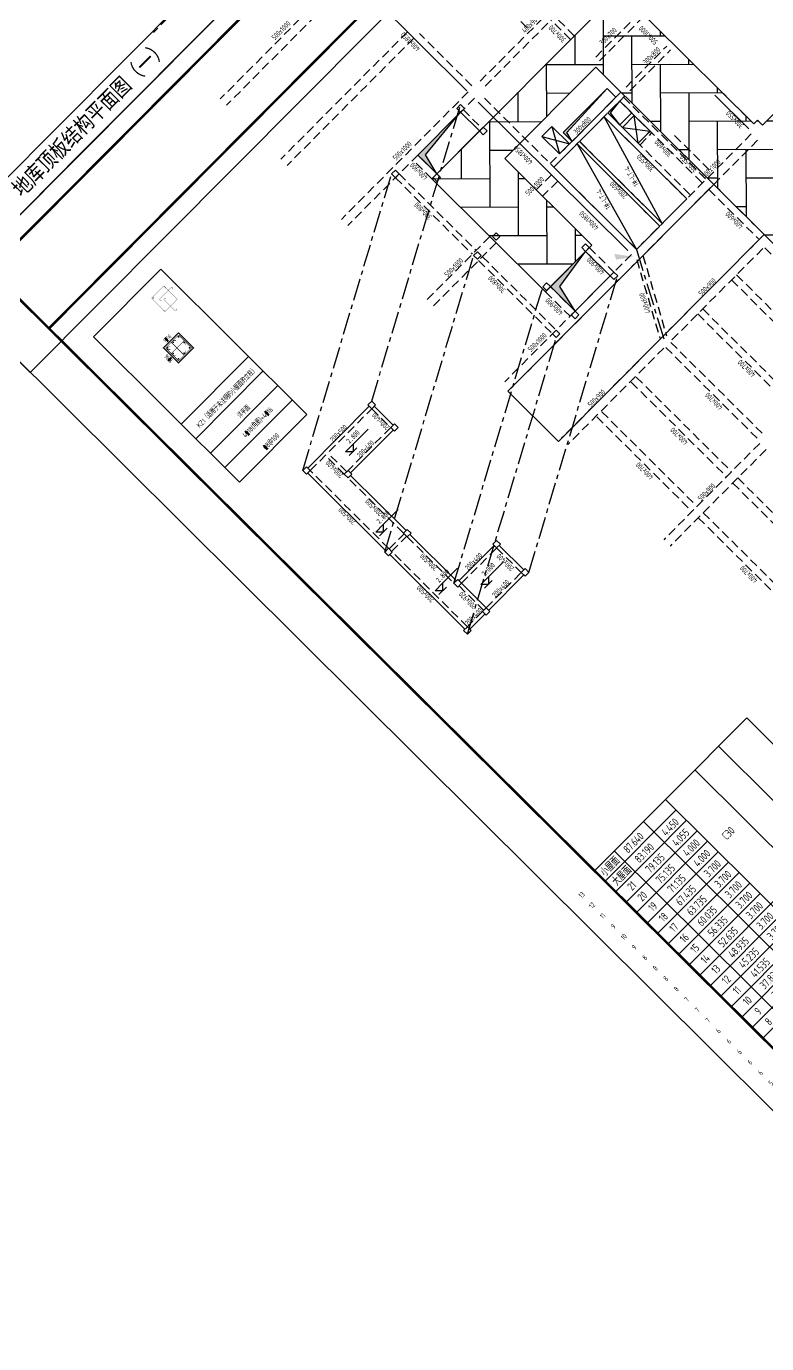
# Model space of a CAD drawing. Extents: x -10019161317 to 520012312, y -3104337261 to 7448155121.
# Drawn here: x 518788325 to 518829928, y 3499766253 to 3499840316 of the extents above; entities that cross this region are included whole.
import ezdxf
from ezdxf.enums import TextEntityAlignment as Align

# ---------------------------------------------------------------- set-up
doc = ezdxf.new("R2010")
doc.units = 0
doc.header["$LTSCALE"] = 1000
doc.header["$MEASUREMENT"] = 0
doc.linetypes.add('CENTER', pattern=[2, 1.25, -0.25, 0.25, -0.25])
doc.linetypes.add('DASHED', pattern=[0.75, 0.5, -0.25])
doc.layers.get('0').update_dxf_attribs({"linetype": 'CONTINUOUS'})
for name, color, linetype in [('__覆盖_S-plan-20-模板施工说明_TEN259BT_设计区$0$S_PLAN_TEXT', 7, 'CONTINUOUS'), ('__附着_A09-地下室平面_TEN25IWV_设计区$0$AD-LEVL-HIGH', 61, 'CONTINUOUS'), ('S02-levl-酒店_SEN24J8T_设计区$0$S02-levl_SEN243LM_设计区$0$S_TABL', 83, 'CONTINUOUS'), ('S02-levl-酒店_SEN24J8T_设计区$0$SD_TABL_NUMB', 7, 'CONTINUOUS'), ('S_AXIS', 8, 'CENTER'), ('S_BEAM', 4, 'DASHED'), ('S_BEAM_SECD_TEXT_VERT', 211, 'CONTINUOUS'), ('S_COLU', 2, 'CONTINUOUS'), ('S_DETL_DIMS', 83, 'CONTINUOUS'), ('S_HOLE', 201, 'CONTINUOUS'), ('S_HOLE_HACH', 253, 'CONTINUOUS'), ('S_TABL', 83, 'CONTINUOUS'), ('S_TABL_NUMB', 7, 'CONTINUOUS')]:
    doc.layers.add(name, color=color, linetype=linetype)
for name, color, linetype, lineweight in [('DIM', 3, 'CONTINUOUS', 0), ('板边界', 1, 'CONTINUOUS', 0), ('柱原位标注', 7, 'CONTINUOUS', 18), ('柱截面轮廓', 7, 'CONTINUOUS', 35), ('柱箍筋', 1, 'CONTINUOUS', 25), ('柱纵筋', 1, 'CONTINUOUS', 70), ('柱表文字', 7, 'CONTINUOUS', 18), ('砼梁', 4, 'CONTINUOUS', 18)]:
    doc.layers.add(name, color=color, linetype=linetype, lineweight=lineweight)
doc.layers.add('S02-levl-酒店_SEN24J8T_设计区$0$S_POST_OTHE', color=110, linetype='CONTINUOUS', plot=False)
doc.layers.add('内框', color=8, linetype='CONTINUOUS', plot=False)
doc.styles.add('__附着_A09-地下室平面_TEN25IWV_设计区$0$TH-STYLE1', font='Stfangso_0.ttf', dxfattribs={"width": 0.7})
doc.styles.add('S02-levl-酒店_SEN24J8T_设计区$0$S02-levl_SEN243LM_设计区$0$TH-STYLE1', font='Stfangso_0.ttf', dxfattribs={"width": 0.7})
doc.styles.add('S02-levl-酒店_SEN24J8T_设计区$0$TH-STYLE3', font='tssdeng.shx', dxfattribs={"width": 0.7, "bigfont": 'tssdchn.shx'})
doc.styles.add('TH-STYLE3', font='tssdeng.shx', dxfattribs={"width": 0.7, "bigfont": 'tssdchn.shx'})
doc.styles.add('样式 1', font='Tssdeng.shx', dxfattribs={"width": 0.7, "bigfont": 'Tssdchn.shx'})
doc.styles.add('黑体', font='simhei.ttf')

# ---------------------------------------------------------------- blocks, each defined once
blk = doc.blocks.new('THAPE_A0L_inner')
at = {"layer": '内框'}
for p, q in [((0, 860.8), (378, 860.8)), ((108, 841), (36, 841)), ((63, 841), (335.4, 841)), ((252, 841), (108, 841))]:
    blk.add_line(p, q, dxfattribs=at)
blk.add_lwpolyline([(0, 0), (1189, 0), (1189, 841), (0, 841)], close=True, dxfattribs=at)
at = {"layer": '内框', "const_width": 1.4}
blk.add_lwpolyline([(25, 831), (25, 10), (1179, 10), (1179, 831)], close=True, dxfattribs=at)
at = {"layer": '内框', "style": '黑体', "width": 0.8}
blk.add_attdef('内框名称', (66.25, 846.96), '', height=9, dxfattribs=at)
blk = doc.blocks.new('CGB')
at = {"layer": 'S_TABL'}
for p, q in [((46790, 346359), (46790, 325097)), ((46790, 346359), (58914, 346359)), ((48365, 325097), (48365, 346359)), ((50691, 325097), (50691, 346359)), ((52450, 325097), (52450, 346359)), ((54784, 325097), (54784, 346359)), ((46790, 345526), (52450, 345526)), ((46790, 344692), (52450, 344692)), ((46790, 343859), (52450, 343859)), ((46790, 343026), (52450, 343026)), ((46790, 342192), (52450, 342192)), ((46790, 341359), (52450, 341359)), ((46790, 340526), (52450, 340526)), ((46790, 339692), (52450, 339692)), ((46790, 338859), (52450, 338859)), ((46790, 338026), (54784, 338026)), ((46790, 337192), (52450, 337192)), ((46790, 336359), (52450, 336359)), ((46790, 335526), (52450, 335526)), ((46790, 334692), (54784, 334692)), ((46790, 333859), (52450, 333859)), ((46790, 333026), (52450, 333026)), ((46790, 332192), (54784, 332192)), ((56664, 332192), (58914, 332192)), ((46790, 331359), (52450, 331359)), ((54784, 331359), (56664, 331359)), ((46790, 330526), (50691, 330526)), ((46790, 329692), (52450, 329692)), ((46790, 328859), (52450, 328859)), ((46790, 328026), (52450, 328026)), ((56664, 328026), (58914, 328026)), ((46790, 327192), (52450, 327192)), ((46790, 326359), (54784, 326359)), ((46790, 325097), (54784, 325097))]:
    blk.add_line(p, q, dxfattribs=at)
for points in [[(56664, 325097), (56664, 346359)], [(58914, 325097), (58914, 346359)], [(54784, 326359), (58914, 326359)], [(54784, 325097), (56284, 325097), (58914, 325097)]]:
    blk.add_lwpolyline(points, dxfattribs=at)
at = {"layer": 'S_TABL_NUMB', "const_width": 37.5}
blk.add_lwpolyline([(48988, 323761), (54991, 323761)], dxfattribs=at)
at = {"layer": 'S02-levl-酒店_SEN24J8T_设计区$0$S02-levl_SEN243LM_设计区$0$S_TABL', "style": 'S02-levl-酒店_SEN24J8T_设计区$0$S02-levl_SEN243LM_设计区$0$TH-STYLE1'}
for s, height, width, p in [('}', 2000, 0.12, (52701, 328110)), ('{', 1500, 0.2, (46608, 327577))]:
    blk.add_text(s, height=height, rotation=0.62316, dxfattribs=dict(at, width=width)).set_placement(p, align=Align.MIDDLE)
at = {"layer": 'S02-levl-酒店_SEN24J8T_设计区$0$S_POST_OTHE', "style": 'S02-levl-酒店_SEN24J8T_设计区$0$TH-STYLE3', "width": 0.7}
for s, p in [('13', (45316, 345916)), ('12', (45316, 345083)), ('11', (45316, 344250)), ('9', (45316, 343416)), ('10', (45316, 342583)), ('9', (45316, 341750)), ('8', (45316, 340916)), ('8', (45316, 340083)), ('8', (45316, 339250)), ('8', (45316, 338416)), ('7', (45316, 337583)), ('7', (45316, 336750)), ('7', (45316, 335916)), ('6', (45316, 335083)), ('6', (45316, 334250)), ('6', (45316, 333416)), ('6', (45316, 332583)), ('6', (45316, 331750)), ('5', (45316, 330916)), ('5', (45316, 330083)), ('4', (45316, 329250)), ('3', (45316, 328416)), ('2', (45316, 327583)), ('1', (45304, 326777))]:
    blk.add_text(s, height=300, rotation=0.62316, dxfattribs=at).set_placement(p, align=Align.MIDDLE)
at = {"layer": 'S02-levl-酒店_SEN24J8T_设计区$0$SD_TABL_NUMB', "style": 'S02-levl-酒店_SEN24J8T_设计区$0$TH-STYLE3', "width": 0.7}
for s, rotation, p in [('底部加强范围', 90.62317, (46463, 327037)), ('约束边缘构件范围', 89.37683, (53098, 327184))]:
    blk.add_text(s, height=300, rotation=rotation, dxfattribs=at).set_placement(p)
at = {"layer": 'S_TABL_NUMB', "style": 'TH-STYLE3', "width": 0.7}
for s, p in [('小屋面', (47585, 345951)), ('大屋面', (47669, 345118)), ('21', (47669, 344284)), ('20', (47669, 343451)), ('19', (47669, 342618)), ('18', (47669, 341784)), ('17', (47669, 340951)), ('16', (47669, 340118)), ('15', (47669, 339284)), ('14', (47669, 338451)), ('13', (47669, 337618)), ('12', (47669, 336784)), ('11', (47669, 335951)), ('10', (47669, 335118)), ('9', (47669, 334284)), ('8', (47669, 333451)), ('7', (47669, 332618)), ('6', (47669, 331784)), ('4', (47669, 330118)), ('3', (47669, 329284)), ('2', (47669, 328451)), ('1', (47669, 327618)), ('B1', (47669, 326784)), ('层号', (47681, 325719)), ('(m)', (50150, 325779)), ('(m)', (52012, 325702))]:
    blk.add_text(s, height=450, rotation=359.99999, dxfattribs=at).set_placement(p, align=Align.MIDDLE)
for s, p in [('87.640', (50110, 345692)), ('83.190', (50088, 344859)), ('4.450', (52068, 344859)), ('79.135', (50110, 344025)), ('4.055', (52068, 344025)), ('75.135', (50088, 343192)), ('4.000', (52068, 343192)), ('71.135', (50110, 342359)), ('4.000', (52068, 342359)), ('67.435', (50088, 341525)), ('3.700', (52068, 341525)), ('63.735', (50110, 340692)), ('3.700', (52068, 340692)), ('60.035', (50088, 339859)), ('3.700', (52068, 339859)), ('56.335', (50110, 339025)), ('3.700', (52068, 339025)), ('52.635', (50088, 338192)), ('3.700', (52068, 338192)), ('48.935', (50110, 337359)), ('3.700', (52068, 337359)), ('45.235', (50088, 336525)), ('3.700', (52068, 336525)), ('41.535', (50110, 335692)), ('3.700', (52068, 335692)), ('37.835', (50088, 334859)), ('3.700', (52068, 334859)), ('34.135', (50110, 334025)), ('3.700', (52068, 334025)), ('30.435', (50088, 333192)), ('3.700', (52068, 333192)), ('26.735', (50110, 332359)), ('3.700', (52068, 332359)), ('23.035', (50088, 331525)), ('3.700', (52068, 331525)), ('5.885', (52068, 330292)), ('17.150', (50088, 329859)), ('11.520', (50110, 329025)), ('5.630', (52068, 329025)), ('5.920', (50110, 328192)), ('5.600', (52068, 328192)), ('-0.080', (50110, 327359)), ('6.000', (52068, 327359)), ('-5.870', (50110, 326525)), ('5.790', (52068, 326525))]:
    blk.add_text(s, height=450, rotation=359.99999, dxfattribs=at).set_placement(p, align=Align.RIGHT)
for s, p in [('C30', (53235, 342296)), ('柱、墙二级', (57015, 338328)), ('梁、板二级', (57015, 337741)), ('C40', (53235, 336043)), ('C30', (55569, 336068)), ('C50', (53235, 333125)), ('柱、墙一级', (57015, 330010)), ('梁、板一级', (57015, 329423)), ('C60', (53507, 328192)), ('C35', (55569, 328252)), ('柱、墙二级', (57015, 327242)), ('梁、板二级', (57015, 326655)), ('标高BG', (48501, 325567)), ('层高', (50841, 325573)), ('剪力墙、柱混凝', (52494, 325832)), ('梁、板混凝', (54915, 325832)), ('柱、墙抗震等级', (56711, 325832)), ('土强度等级', (52761, 325256)), ('土强度等级', (54940, 325256)), ('梁、板抗震等级', (56711, 325245)), ('1#楼（酒店）结构层楼面标高，结构层高', (49053, 323906)), ('表中正负0.000的绝对高程为4.100', (49157, 322503)), ('上部结构嵌固部位：基础顶', (49157, 323109))]:
    blk.add_text(s, height=450, rotation=359.99999, dxfattribs=at).set_placement(p)
blk = doc.blocks.new('*U130')
for p, q in [((-200, 200), (200, 200)), ((0, 0), (-200, 200)), ((-200, 0), (200, 0)), ((200, 200), (0, 0)), ((200, 200), (1000, 200))]:
    blk.add_line(p, q)
at = {"style": '__附着_A09-地下室平面_TEN25IWV_设计区$0$TH-STYLE1', "width": 0.7}
blk.add_attdef('标高', (280, 334), '', height=250, dxfattribs=at)
blk = doc.blocks.new('A$C362C3E15')
at = {"layer": 'S_TABL'}
for p, q in [((-638.4, 12896.1), (-638.4, 1321.3)), ((-638.4, 12896.1), (4732.4, 12896.1)), ((-638.4, 12896.1), (4732.4, 12896.1)), ((4732.4, 12896.1), (4732.4, 1321.3)), ((4732.4, 12896.1), (4732.4, 1321.3)), ((-638.4, 5941.3), (4732.4, 5941.3)), ((-638.4, 5941.3), (4732.4, 5941.3)), ((-638.4, 4786.3), (4732.4, 4786.3)), ((-638.4, 4786.3), (4732.4, 4786.3)), ((-638.4, 3631.3), (4732.4, 3631.3)), ((-638.4, 3631.3), (4732.4, 3631.3)), ((-638.4, 2476.3), (4732.4, 2476.3)), ((-638.4, 2476.3), (4732.4, 2476.3)), ((-638.4, 1321.3), (4732.4, 1321.3)), ((-638.4, 1321.3), (4732.4, 1321.3))]:
    blk.add_line(p, q, dxfattribs=at)
at = {"layer": '柱截面轮廓', "lineweight": 35, "elevation": -29734.1}
blk.add_lwpolyline([(2896.7, 9673.7), (1696.7, 9673.7), (1696.7, 8473.7), (2896.7, 8473.7)], close=True, dxfattribs=at)
at = {"layer": '柱箍筋', "lineweight": 25}
for points, const_width, elevation in [([(3332.7, 12053), (3269.4, 12116.2, 0.1989124), (3257.7, 12121.1), (3225.3, 12121.1, 0.4142136), (3208.8, 12104.6), (3208.8, 11062.2, 0.4142136), (3225.3, 11045.7), (4164.5, 11045.7, 0.4142136), (4181, 11062.2), (4181, 12104.6, 0.4142136), (4164.5, 12121.1), (3225.3, 12121.1, 0.4142136), (3208.8, 12104.6), (3208.8, 12072.2, 0.1989124), (3213.7, 12060.5), (3276.9, 11997.3)], 16, -14867.1), ([(2027.5, 9454.3), (1901, 9580.9, 0.1989124), (1877.6, 9590.5), (1812.9, 9590.5, 0.4142136), (1779.9, 9557.5), (1779.9, 8589.9, 0.4142136), (1812.9, 8556.9), (2780.5, 8556.9, 0.4142136), (2813.5, 8589.9), (2813.5, 9557.5, 0.4142136), (2780.5, 9590.5), (1812.9, 9590.5, 0.4142136), (1779.9, 9557.5), (1779.9, 9492.8, 0.1989124), (1789.5, 9469.4), (1916.1, 9342.9)], 32, -29734.1), ([(1902.7, 8891.2), (1789.5, 9004.4, -0.131362), (1779.9, 9041.4), (1779.9, 9106.1, -0.4142136), (1812.9, 9139.1), (2780.5, 9139.1, -0.4142136), (2813.5, 9106.1), (2813.5, 9041.4, -0.131362), (2803.8, 9004.4), (2690.7, 8891.2)], 32, -29734.1), ([(2479.2, 8679.8), (2366.1, 8566.6, -0.131362), (2329.1, 8556.9), (2264.3, 8556.9, -0.4142136), (2231.3, 8589.9), (2231.3, 9557.5, -0.4142136), (2264.3, 9590.5), (2329.1, 9590.5, -0.131362), (2366.1, 9580.9), (2479.2, 9467.7)], 32, -29734.1)]:
    blk.add_lwpolyline(points, format="xyb", dxfattribs=dict(at, const_width=const_width, elevation=elevation))
at = {"layer": '柱箍筋', "lineweight": 25, "const_width": 16}
for points in [[(3521.3, 11640.4), (3464.8, 11697, -0.131362), (3459.9, 11715.5), (3459.9, 11747.9, -0.4142136), (3476.4, 11764.4), (4442.3, 11764.4, -0.4142136), (4458.8, 11747.9), (4458.8, 11715.5, -0.131362), (4454, 11697), (4397.4, 11640.4)], [(3763.5, 10717.1), (3706.9, 10660.6, -0.131362), (3688.4, 10655.7), (3656, 10655.7, -0.4142136), (3639.5, 10672.2), (3639.5, 11564.1, -0.4142136), (3656, 11580.6), (3688.4, 11580.6, -0.131362), (3706.9, 11575.8), (3763.5, 11519.2)]]:
    blk.add_lwpolyline(points, format="xyb", dxfattribs=at)
at = {"layer": '柱纵筋', "lineweight": 70, "const_width": 50, "elevation": -29734.1}
for points in [[(1883.7, 9511.7, 1), (1833.7, 9511.7, 1)], [(1883.7, 9060.3, 1), (1833.7, 9060.3, 1)], [(2335.1, 9511.7, 1), (2285.1, 9511.7, 1)], [(2759.7, 9511.7, 1), (2709.7, 9511.7, 1)], [(2759.7, 9060.3, 1), (2709.7, 9060.3, 1)], [(1883.7, 8635.7, 1), (1833.7, 8635.7, 1)], [(2335.1, 8635.7, 1), (2285.1, 8635.7, 1)], [(2759.7, 8635.7, 1), (2709.7, 8635.7, 1)]]:
    blk.add_lwpolyline(points, format="xyb", close=True, dxfattribs=at)
at = {"layer": '柱原位标注', "linetype": 'Continuous', "style": '样式 1', "width": 0.7}
blk.add_text('1\x8416', height=250, dxfattribs=at).set_placement((2223.7, 9693.7, -29734.1), align=Align.BOTTOM_CENTER)
blk.add_text('1\x8416', height=250, rotation=90, dxfattribs=at).set_placement((1676.7, 9050.2, -29734.1), align=Align.BOTTOM_CENTER)
at = {"layer": '柱表文字', "linetype": 'Continuous', "style": 'TH-STYLE3', "width": 0.7}
for s, p in [('KZ1（适用于未注明的小屋面的立柱）', (2241.8, 5189.4, -26334.6)), ('详平面', (2338.3, 3940, -22903.1)), ('4\x8418(角筋)+4%%13216', (2462.8, 2976.8, -18957.7)), ('\x848@100', (2241.8, 1676.7, -15421.4))]:
    blk.add_text(s, height=300, dxfattribs=at).set_placement(p, align=Align.MIDDLE_CENTER)

msp = doc.modelspace()

# ---------------------------------------------------------------- hatches: boundary and pattern name
at = {"transparency": 33554585}
h = msp.add_hatch(dxfattribs=at)
h.set_pattern_fill('AR-HBONE', color=256, scale=400, style=0)
h.set_pattern_definition([(90.1573, (518774045.8, 3499953226.2), (-1604.387, 1595.6), [4800, -1600]), (180.1573, (518774041.4, 3499954826.2), (-1604.387, 1595.6), [4800, -1600])])
edge = h.paths.add_edge_path()
edge.add_line((518926254.3366, 3499890719.8027), (518925343.9392, 3499894058.7823))
edge.add_line((518925343.9392, 3499894058.7823), (518924105.0752, 3499896358.3784))
edge.add_line((518924105.0752, 3499896358.3784), (518922603.6995, 3499898212.0496))
edge.add_line((518922603.6995, 3499898212.0496), (518916911.281, 3499903873.2916))
edge.add_line((518916911.281, 3499903873.2916), (518917087.5716, 3499904050.5531))
edge.add_line((518917087.5716, 3499904050.5531), (518916591.2396, 3499904544.1668))
edge.add_line((518916591.2396, 3499904544.1668), (518916582.2525, 3499904535.1302))
edge.add_line((518916582.2525, 3499904535.1302), (518912348.8804, 3499909708.8961))
edge.add_line((518912348.8804, 3499909708.8961), (518912440.2221, 3499909800.7408))
edge.add_line((518912440.2221, 3499909800.7408), (518911943.89, 3499910294.3545))
edge.add_line((518911943.89, 3499910294.3545), (518911450.2763, 3499909798.0224))
edge.add_line((518911450.2763, 3499909798.0224), (518911468.0025, 3499909780.3934))
edge.add_line((518911468.0025, 3499909780.3934), (518900855.3077, 3499899109.2542))
edge.add_line((518900855.3077, 3499899109.2542), (518900837.5816, 3499899126.8833))
edge.add_line((518900837.5816, 3499899126.8833), (518897205.9911, 3499895475.2934))
edge.add_line((518897205.9911, 3499895475.2934), (518881217.0084, 3499911376.7063))
edge.add_line((518881217.0084, 3499911376.7063), (518867395.8323, 3499897479.4165))
edge.add_line((518867395.8323, 3499897479.4165), (518879165.9928, 3499885773.7198))
edge.add_line((518879165.9928, 3499885773.7198), (518879698.356, 3499885032.713))
edge.add_line((518879698.356, 3499885032.713), (518868063.1757, 3499873333.4575))
edge.add_line((518868063.1757, 3499873333.4575), (518867425.0359, 3499873968.1023))
edge.add_line((518867425.0359, 3499873968.1023), (518863194.0587, 3499869713.8249))
edge.add_line((518863194.0587, 3499869713.8249), (518863832.1979, 3499869079.1807))
edge.add_line((518863832.1979, 3499869079.1807), (518829702.3351, 3499834761.364))
edge.add_line((518829702.3351, 3499834761.364), (518829418.7137, 3499835043.4319))
edge.add_line((518829418.7137, 3499835043.4319), (518829207.1757, 3499834830.714))
edge.add_line((518829207.1757, 3499834830.714), (518821655.8336, 3499842340.6982))
edge.add_line((518821655.8336, 3499842340.6982), (518811113.6381, 3499831740.5299))
edge.add_line((518811113.6381, 3499831740.5299), (518817495.0645, 3499825393.9981))
edge.add_line((518817495.0645, 3499825393.9981), (518820104.1655, 3499828017.4675))
edge.add_line((518820104.1655, 3499828017.4675), (518815211.7492, 3499832883.0887))
edge.add_line((518815211.7492, 3499832883.0887), (518820324.1764, 3499838023.6703))
edge.add_line((518820324.1764, 3499838023.6703), (518833618.7855, 3499824801.8742))
edge.add_line((518833618.7855, 3499824801.8742), (518836862.5363, 3499828063.4885))
edge.add_line((518836862.5363, 3499828063.4885), (518834770.7631, 3499830143.8053))
edge.add_line((518834770.7631, 3499830143.8053), (518845912.3296, 3499841346.7289))
edge.add_line((518845912.3296, 3499841346.7289), (518865092.1069, 3499822271.9967))
edge.add_line((518865092.1069, 3499822271.9967), (518921682.8187, 3499878678.0165))
edge.add_arc((518912868.9209, 3499888912.7595), 13506.8412, 310.734186066, 367.688497263)
h.paths.add_polyline_path([(518887377.9936, 3499901617.8921), (518888911.8879, 3499903159.9309), (518890294.452, 3499901784.9388), (518888760.7107, 3499900242.7461)], flags=16)
at = {"layer": 'S_HOLE_HACH'}
for points in [[(518818992.1536, 3499833848.1698), (518818693.8002, 3499834342.338), (518820681.7893, 3499836539.8406), (518818495.806, 3499834341.7932)], [(518821676.5975, 3499834774.7951), (518821158.5733, 3499835445.1138), (518821672.3853, 3499836118.814), (518821003.0084, 3499835444.6857)], [(518811395.7204, 3499832024.0753), (518810756.4166, 3499833082.9658), (518812729.7233, 3499835492.5826), (518810332.16, 3499833081.7983)], [(518819124.3889, 3499824337.8492), (518818312.9616, 3499825681.831), (518819748.9159, 3499827665.6818), (518817774.4798, 3499825680.3492)]]:
    msp.add_hatch(color=256, dxfattribs=at).paths.add_polyline_path(points)

# ---------------------------------------------------------------- linework, layer by layer
at = {"layer": '__覆盖_S-plan-20-模板施工说明_TEN259BT_设计区$0$S_PLAN_TEXT'}
msp.add_solid([(518821470.1965, 3499827201.1233), (518821360.9516, 3499827522.6883), (518822474.9485, 3499827352.3625)], dxfattribs=at)
at = {"layer": 'S_AXIS'}
for p, q in [((518807734.3381, 3499819241.2747), (518812728.604, 3499835916.8907)), ((518803855.9397, 3499815341.5212), (518808850.2056, 3499832017.1373)), ((518808464.7336, 3499810757.9615), (518813458.9995, 3499827433.5775)), ((518822615.1027, 3499827776.9028), (518824184.916, 3499822619.3204)), ((518816564.3404, 3499809613.394), (518821558.6063, 3499826289.0101)), ((518812355.8834, 3499809003.6402), (518817350.1494, 3499825679.2563)), ((518813109.0513, 3499806139.0812), (518818103.3172, 3499822814.6973))]:
    msp.add_line(p, q, dxfattribs=at)
at = {"layer": 'S_BEAM'}
for p, q in [((518802586.1118, 3499847132.0542), (518795463.9781, 3499839970.6961)), ((518810260.2367, 3499846410.6689), (518816641.6495, 3499840064.2086)), ((518806344.0552, 3499843394.6939), (518799221.9214, 3499836233.3358)), ((518806698.5781, 3499843042.1128), (518799576.4444, 3499835880.7547)), ((518813820.9948, 3499837228.0195), (518819885.3961, 3499843325.8198)), ((518814104.6132, 3499836945.9545), (518820169.0145, 3499843043.7549)), ((518819117.2346, 3499839788.2015), (518818018.2607, 3499840881.1561)), ((518820322.6125, 3499838589.4253), (518822614.4282, 3499840893.8629)), ((518809747.4756, 3499840009.9148), (518802625.3418, 3499832848.5567)), ((518818905.6858, 3499839575.4878), (518817806.712, 3499840668.4423)), ((518820535.3262, 3499838377.8766), (518822827.14, 3499840682.3122)), ((518810101.9985, 3499839657.3337), (518802979.8648, 3499832495.9756)), ((518813362.0576, 3499836979.2716), (518810419.5163, 3499839905.6969)), ((518822024.3087, 3499836897.0491), (518824316.1247, 3499839201.4871)), ((518822237.0224, 3499836685.5004), (518824528.8365, 3499838989.9364)), ((518813150.896, 3499836625.1357), (518806028.7622, 3499829463.7776)), ((518813505.4189, 3499836272.5546), (518806383.2852, 3499829111.1965)), ((518822402.3914, 3499827988.4505), (518814000.1988, 3499836344.6254)), ((518817758.0805, 3499832607.3251), (518821742.2437, 3499836613.4307)), ((518817970.7942, 3499832395.7764), (518821954.9575, 3499836401.882)), ((518821884.4631, 3499836330.9985), (518826528.7715, 3499831712.125)), ((518827010.4443, 3499836451.3372), (518828925.1449, 3499834547.1207)), ((518827292.5575, 3499836735.0037), (518829207.2581, 3499834830.7871)), ((518812870.793, 3499835634.4376), (518813934.3544, 3499834576.7103)), ((518821672.9144, 3499836118.2847), (518826317.2229, 3499831499.4112)), ((518812729.787, 3499835492.6552), (518813793.3484, 3499834434.9279)), ((518820791.4613, 3499835231.9775), (518825435.7697, 3499830613.104)), ((518821003.01, 3499835444.6913), (518825647.3184, 3499830825.8178)), ((518822704.7831, 3499833752.2461), (518823374.6875, 3499834425.8396)), ((518822811.14, 3499833646.4718), (518823481.0444, 3499834320.0652)), ((518829067.34, 3499834264.6751), (518822897.1668, 3499828060.5204)), ((518824753.9865, 3499834182.4527), (518826845.906, 3499832101.9875)), ((518823919.6697, 3499829088.6544), (518819275.3601, 3499833707.5268)), ((518824060.7022, 3499829230.4636), (518819416.3926, 3499833849.336)), ((518829421.8644, 3499833912.0955), (518823251.6913, 3499827707.9408)), ((518824471.8733, 3499833898.7863), (518826563.7928, 3499831818.3211)), ((518811113.6108, 3499831740.5014), (518810050.0702, 3499832798.1713)), ((518811395.6758, 3499832024.1197), (518810332.1353, 3499833081.7896)), ((518809274.4666, 3499832018.3007), (518813599.6445, 3499827716.8084)), ((518817830.599, 3499831971.0645), (518816984.397, 3499831120.2021)), ((518809062.9178, 3499831805.5871), (518813388.0958, 3499827504.0946)), ((518818185.122, 3499831618.4833), (518817338.9195, 3499830767.6205)), ((518826671.6927, 3499831146.7779), (518829472.4206, 3499828361.3902)), ((518826953.7585, 3499831430.3967), (518829754.4864, 3499828645.009)), ((518814375.2701, 3499828496.7058), (518810708.4653, 3499824809.7064)), ((518814729.793, 3499828144.1245), (518811062.9882, 3499824457.1252)), ((518829366.8882, 3499828184.36), (518824219.196, 3499823008.3174)), ((518822333.0406, 3499827493.2838), (518815210.9068, 3499820331.9257)), ((518819748.8588, 3499827665.7386), (518821134.2803, 3499826287.9214)), ((518819960.4062, 3499827878.4536), (518821345.8277, 3499826500.6365)), ((518822975.7944, 3499827430.5209), (518824303.4984, 3499822924.4914)), ((518829721.4111, 3499827831.7788), (518824573.7189, 3499822655.7362)), ((518829827.3743, 3499827867.4305), (518835145.2187, 3499822578.7131)), ((518813742.6186, 3499827151.5133), (518817890.5349, 3499823026.3118)), ((518813954.1673, 3499827364.2271), (518818102.0837, 3499823239.0254)), ((518822687.5635, 3499827140.7026), (518815565.4298, 3499819979.3445)), ((518822626.2075, 3499827201.7226), (518823927.3657, 3499822785.7856)), ((518827958.4953, 3499826059.1539), (518833347.2443, 3499820699.9204)), ((518828240.5602, 3499826342.7723), (518833629.3092, 3499820983.5387)), ((518817495.0712, 3499825394.0869), (518818877.7591, 3499824018.9723)), ((518817777.1362, 3499825677.7052), (518819159.824, 3499824302.5907)), ((518826336.622, 3499824428.3483), (518831725.3709, 3499819069.1148)), ((518826054.557, 3499824144.73), (518831443.306, 3499818785.4964)), ((518823796.0986, 3499822582.8899), (518818401.6135, 3499817158.6953)), ((518824150.6215, 3499822230.3087), (518818756.1364, 3499816806.1141)), ((518824256.5973, 3499822265.9625), (518829574.4354, 3499816977.2514)), ((518824538.6622, 3499822549.5809), (518829856.5004, 3499817260.8697)), ((518822317.3804, 3499820316.1067), (518827670.6976, 3499814992.1108)), ((518822599.4453, 3499820599.725), (518827952.7625, 3499815275.7291)), ((518804281.3626, 3499815341.5319), (518807736.6642, 3499818815.8572)), ((518807735.5028, 3499818817.0122), (518808799.0665, 3499817759.2721)), ((518820660.2908, 3499818649.8072), (518826013.5662, 3499813325.8529)), ((518808799.0665, 3499817759.2721), (518806401.5686, 3499815348.4542)), ((518820378.2258, 3499818366.1888), (518825731.5013, 3499813042.2345)), ((518806331.0523, 3499815277.5497), (518805268.5899, 3499816334.1946)), ((518829539.3695, 3499816871.0741), (518824144.8854, 3499811446.8805)), ((518829893.8924, 3499816518.4929), (518824499.4084, 3499811094.2994)), ((518806190.0198, 3499815135.7406), (518805127.5573, 3499816192.3855)), ((518808676.2825, 3499810970.6751), (518804280.2021, 3499815342.686)), ((518809522.477, 3499811821.5303), (518806402.7334, 3499814924.1917)), ((518828307.2855, 3499814923.148), (518833908.7483, 3499809352.3657)), ((518828025.2206, 3499814639.5296), (518833626.6833, 3499809068.7474)), ((518826086.0242, 3499812689.6533), (518831687.487, 3499807118.8711)), ((518826368.0891, 3499812973.2717), (518831969.5519, 3499807402.4894)), ((518808711.683, 3499810935.3648), (518809557.9226, 3499811786.2787)), ((518808853.492, 3499810794.3322), (518809699.7317, 3499811645.2461)), ((518809735.1906, 3499811609.9814), (518812355.8234, 3499809003.4396)), ((518813107.832, 3499806563.287), (518808888.9443, 3499810759.0741)), ((518812780.216, 3499809004.7352), (518814754.9669, 3499810989.7534)), ((518814754.5943, 3499810990.124), (518816140.0079, 3499809612.299)), ((518814166.669, 3499807625.8765), (518816139.7866, 3499809612.5191)), ((518812639.1841, 3499808862.9266), (518814024.5971, 3499807485.1011)), ((518813954.0807, 3499807414.1966), (518813107.8875, 3499806563.3428))]:
    msp.add_line(p, q, dxfattribs=at)
at = {"layer": 'S_BEAM', "linetype": 'ByBlock'}
for p, q in [((518813079.9926, 3499836695.6533), (518806804.9374, 3499842936.3408)), ((518822120.3265, 3499827704.8322), (518813718.1338, 3499836061.0071)), ((518804139.5535, 3499815482.5645), (518807594.8551, 3499818956.8898)), ((518807876.5354, 3499818958.8213), (518808940.0991, 3499817901.0811)), ((518808940.8791, 3499817618.243), (518806543.3812, 3499815207.4251)), ((518808535.2499, 3499810828.866), (518804139.1695, 3499815200.8769)), ((518809663.5096, 3499811963.3393), (518806543.7659, 3499815066.0008)), ((518809876.2302, 3499811751.7835), (518812496.863, 3499809145.2416)), ((518812638.4284, 3499809145.7894), (518814613.1794, 3499811130.8076)), ((518814895.6268, 3499811131.9332), (518816281.0403, 3499809754.1082)), ((518812966.7994, 3499806421.4779), (518808747.9117, 3499810617.265)), ((518812780.2166, 3499809004.7358), (518814165.6296, 3499807626.9102)), ((518814308.5726, 3499807484.939), (518816281.6902, 3499809471.5816)), ((518814095.8897, 3499807273.1641), (518813249.6966, 3499806422.3102))]:
    msp.add_line(p, q, dxfattribs=at)
at = {"layer": 'S_COLU'}
for points in [[(518812517.0538, 3499835704.1758), (518812728.6026, 3499835916.8894), (518812941.3162, 3499835705.3405), (518812729.7674, 3499835492.6269)], [(518813793.331, 3499834434.8868), (518814004.8799, 3499834647.6004), (518814217.5935, 3499834436.0515), (518814006.0446, 3499834223.3379)], [(518808850.2042, 3499832017.136), (518809061.7531, 3499832229.8496), (518809274.4667, 3499832018.3007), (518809062.9178, 3499831805.5871)], [(518811184.4957, 3499831811.0393), (518811396.0446, 3499832023.7529), (518811608.7582, 3499831812.204), (518811397.2093, 3499831599.4904)], [(518814516.7416, 3499828497.145), (518814728.2904, 3499828709.8586), (518814941.004, 3499828498.3097), (518814729.4551, 3499828285.5961)], [(518813458.9981, 3499827433.5762), (518813670.547, 3499827646.2898), (518813883.2606, 3499827434.7409), (518813671.7117, 3499827222.0273)], [(518819536.1466, 3499827877.2889), (518819747.6955, 3499828090.0025), (518819960.4091, 3499827878.4536), (518819748.8602, 3499827665.74)], [(518821134.2738, 3499826287.9151), (518821345.8226, 3499826500.6287), (518821558.5362, 3499826289.0798), (518821346.9874, 3499826076.3662)], [(518817350.2195, 3499825679.1866), (518817561.7683, 3499825891.9001), (518817774.4819, 3499825680.3513), (518817562.933, 3499825467.6377)], [(518818948.3466, 3499824089.8127), (518819159.8955, 3499824302.5263), (518819372.6091, 3499824090.9774), (518819161.0602, 3499823878.2638)], [(518817890.6032, 3499823026.2439), (518818102.1521, 3499823238.9575), (518818314.8656, 3499823027.4086), (518818103.3168, 3499822814.695)], [(518807522.7892, 3499819028.5611), (518807734.3381, 3499819241.2747), (518807947.0517, 3499819029.7258), (518807735.5028, 3499818817.0122)], [(518808799.0665, 3499817759.2721), (518809010.6154, 3499817971.9857), (518809223.329, 3499817760.4368), (518809011.7801, 3499817547.7232)], [(518803855.9397, 3499815341.5212), (518804067.4885, 3499815554.2348), (518804280.2021, 3499815342.686), (518804068.6533, 3499815129.9724)], [(518806190.0198, 3499815135.7406), (518806401.5686, 3499815348.4542), (518806614.2822, 3499815136.9053), (518806402.7334, 3499814924.1917)], [(518809522.477, 3499811821.5303), (518809734.0259, 3499812034.2439), (518809946.7395, 3499811822.695), (518809735.1906, 3499811609.9814)], [(518814541.8807, 3499811201.6728), (518814753.4296, 3499811414.3864), (518814966.1432, 3499811202.8376), (518814754.5943, 3499810990.124)], [(518808464.7336, 3499810757.9615), (518808676.2825, 3499810970.6751), (518808888.9961, 3499810759.1262), (518808677.4472, 3499810546.4126)], [(518816140.0079, 3499809612.299), (518816351.5567, 3499809825.0126), (518816564.2703, 3499809613.4637), (518816352.7215, 3499809400.7501)], [(518812355.9535, 3499809003.5705), (518812567.5024, 3499809216.2841), (518812780.216, 3499809004.7352), (518812568.6671, 3499808792.0216)], [(518813954.0807, 3499807414.1966), (518814165.6296, 3499807626.9102), (518814378.3432, 3499807415.3614), (518814166.7943, 3499807202.6478)], [(518812896.3386, 3499806350.6292), (518813107.8875, 3499806563.3428), (518813320.6011, 3499806351.7939), (518813109.0522, 3499806139.0803)]]:
    msp.add_lwpolyline(points, close=True, dxfattribs=at)
at = {"layer": 'S_HOLE'}
for p, q in [((518824060.7011, 3499829230.4647), (518820791.4635, 3499835231.9802)), ((518822704.7726, 3499833752.2356), (518822488.4286, 3499835307.2437)), ((518817294.3082, 3499834126.3513), (518818851.123, 3499833706.3653)), ((518817294.3272, 3499834126.3461), (518818850.9033, 3499833706.4245)), ((518817858.4417, 3499834693.5982), (518818286.9748, 3499833139.1338)), ((518817858.6604, 3499834693.3807), (518818286.9748, 3499833139.1338)), ((518821818.4184, 3499834633.7554), (518823374.6847, 3499834425.8412)), ((518819275.36, 3499833707.5269), (518822615.1027, 3499827776.9028))]:
    msp.add_line(p, q, dxfattribs=at)
for points in [[(518821460.2021, 3499836329.8354), (518820963.8545, 3499836823.4588), (518818495.806, 3499834341.7932), (518818992.1536, 3499833848.1698)], [(518818992.1536, 3499833848.1698), (518818693.8002, 3499834342.338), (518820963.8545, 3499836823.4588), (518818495.806, 3499834341.7932)], [(518821672.9157, 3499836118.2865), (518822346.5129, 3499835448.3854), (518821676.6056, 3499834774.7846), (518821003.0084, 3499835444.6857)], [(518821676.6056, 3499834774.7846), (518821158.5733, 3499835445.1138), (518821672.9157, 3499836118.2865), (518821003.0084, 3499835444.6857)], [(518812729.7625, 3499835492.6253), (518813793.3229, 3499834434.9023), (518811395.7204, 3499832024.0753), (518810332.16, 3499833081.7983)], [(518811395.7204, 3499832024.0753), (518810756.4166, 3499833082.9658), (518812729.7625, 3499835492.6253), (518810332.16, 3499833081.7983)], [(518819416.3926, 3499833849.336), (518820791.4648, 3499835231.979), (518825435.7697, 3499830613.104), (518824060.6975, 3499829230.4611)], [(518822488.3206, 3499835307.3511), (518823374.69, 3499834425.8465), (518822704.7831, 3499833752.2461), (518821818.4137, 3499834633.7507)], [(518817858.4417, 3499834693.5982), (518818851.1086, 3499833706.3795), (518818286.9751, 3499833139.1326), (518817294.3082, 3499834126.3513)], [(518817858.3686, 3499834693.5246), (518818851.032, 3499833706.2966), (518818286.9748, 3499833139.1338), (518817294.3114, 3499834126.3619)], [(518817970.7942, 3499832395.7764), (518822615.1027, 3499827776.9028), (518823919.6696, 3499829088.6545), (518819275.36, 3499833707.5269)], [(518826953.759, 3499831430.3972), (518815389.1995, 3499819802.0244), (518818225.339, 3499816981.4512), (518829789.8984, 3499828609.824)], [(518817774.4798, 3499825680.3492), (518819159.8406, 3499824302.5916), (518821134.2767, 3499826287.9242), (518819748.9159, 3499827665.6818)], [(518819159.8406, 3499824302.5916), (518818312.9616, 3499825681.831), (518819748.9159, 3499827665.6818), (518817774.4798, 3499825680.3492)]]:
    msp.add_lwpolyline(points, close=True, dxfattribs=at)
at = {"layer": '板边界', "linetype": 'ByBlock'}
msp.add_lwpolyline([(518863832.1979, 3499869079.1807), (518829702.3351, 3499834761.364), (518829418.7137, 3499835043.4319), (518829207.1757, 3499834830.714), (518821655.8336, 3499842340.6982), (518811113.652, 3499831740.4604), (518817495.0645, 3499825393.9981), (518820104.1655, 3499828017.4675), (518815211.7492, 3499832883.0887), (518820324.1764, 3499838023.6703), (518833618.7855, 3499824801.8742), (518836862.5363, 3499828063.4885), (518834770.7631, 3499830143.8053), (518845912.3296, 3499841346.7289), (518865092.1244, 3499822271.9793), (518921426.9369, 3499878926.9846, 0.2580388579)], format="xyb", dxfattribs=at)
at = {"layer": '砼梁'}
for p, q in [((518827010.4441, 3499836451.337), (518828925.1368, 3499834547.1309)), ((518827292.5091, 3499836734.9554), (518829207.2017, 3499834830.7492))]:
    msp.add_line(p, q, dxfattribs=at)

# ---------------------------------------------------------------- block references
at = {"layer": '__附着_A09-地下室平面_TEN25IWV_设计区$0$AD-LEVL-HIGH'}
ref = msp.add_blockref('*U130', (518806684.2223, 3499816400.9765), dxfattribs=dict(at, xscale=1.500000000000002, yscale=1.500000000000002, zscale=1.500000000000002, rotation=45.1573605501998))
ref.add_attrib('标高', '2.800', (518806486.1109, 3499816839.925), dxfattribs={"layer": '0', "height": 300, "rotation": 45.157370245, "style": '__附着_A09-地下室平面_TEN25IWV_设计区$0$TH-STYLE1', "width": 0.7})
ref = msp.add_blockref('*U130', (518808382.1107, 3499811883.5048), dxfattribs=dict(at, xscale=1.500000000000002, yscale=1.500000000000002, zscale=1.500000000000002, rotation=45.1573605501998))
ref.add_attrib('标高', '2.800', (518808183.9993, 3499812322.4533), dxfattribs={"layer": '0', "height": 300, "rotation": 45.157370245, "style": '__附着_A09-地下室平面_TEN25IWV_设计区$0$TH-STYLE1', "width": 0.7})
ref = msp.add_blockref('*U130', (518811716.0239, 3499808578.9463), dxfattribs=dict(at, xscale=1.500000000000002, yscale=1.500000000000002, zscale=1.500000000000002, rotation=45.1573605501998))
ref.add_attrib('标高', '2.800', (518811517.9125, 3499809017.8948), dxfattribs={"layer": '0', "height": 300, "rotation": 45.157370245, "style": '__附着_A09-地下室平面_TEN25IWV_设计区$0$TH-STYLE1', "width": 0.7})
ref = msp.add_blockref('*U130', (518814290.0936, 3499808941.3542), dxfattribs=dict(at, xscale=1.500000000000002, yscale=1.500000000000002, zscale=1.500000000000002, rotation=45.1573605501998))
ref.add_attrib('标高', '2.000', (518814091.9822, 3499809380.3027), dxfattribs={"layer": '0', "height": 300, "rotation": 45.157370245, "style": '__附着_A09-地下室平面_TEN25IWV_设计区$0$TH-STYLE1', "width": 0.7})
at = {"layer": 'DIM', "rotation": 45.15766774840534}
msp.add_blockref('CGB', (519032847.9694, 3499515423.5344), dxfattribs=at)
at = {"layer": 'S_DETL_DIMS', "rotation": 45.15729227768126}
msp.add_blockref('A$C362C3E15', (518801693.2725, 3499814210.6751), dxfattribs=at)
at = {"layer": '内框', "xscale": 100, "yscale": 100, "zscale": 100, "rotation": 45.15729833413873}
msp.add_blockref('THAPE_A0L_inner', (518788539.5966, 3499820855.7213), dxfattribs=at)
msp.add_blockref('THAPE_A0L_inner', (518843443.3116, 3499766252.6441), dxfattribs=at).add_auto_attribs({'内框名称': '地库顶板结构平面图（一）'})

# ---------------------------------------------------------------- texts
at = {"layer": 'S_BEAM_SECD_TEXT_VERT', "linetype": 'Continuous', "style": '样式 1', "width": 0.7}
for s, rotation, p in [('400x900', 45.157339306, (518816768.0542, 3499840335.8554)), ('500x1000', 45.157339306, (518802747.3911, 3499839980.2908)), ('300x700', 135.157339287, (518818264.9182, 3499840001.8491)), ('300x700', 45.157339306, (518821124.6787, 3499839650.3822)), ('500x1000', 135.157339287, (518823379.7479, 3499839921.8492)), ('400x1850', 135.157339287, (518810009.9407, 3499839554.7787)), ('300x800', 45.157339306, (518823569.1105, 3499838552.3607)), ('300x800', 45.157339306, (518819671.4456, 3499834633.2296)), ('300x550', 135.157339287, (518828244.9818, 3499835179.5541)), ('500x1000', 45.157339306, (518809554.2319, 3499833210.7326)), ('400x1850', 135.157339287, (518816346.0034, 3499833183.5111)), ('300x600', 135.157339287, (518824219.8447, 3499833559.7991)), ('400x900', 135.157339287, (518810491.3761, 3499832269.3654)), ('300x550', 135.157339287, (518823222.7119, 3499832744.2571)), ('300x550', 135.157339287, (518825662.9108, 3499832714.1755)), ('500x1000', 45.157339306, (518826917.095, 3499832205.3284)), ('500x1000', 45.157339306, (518816998.9355, 3499831227.2779)), ('200x600', 135.157339287, (518821706.6104, 3499831219.806)), ('300x800', 135.157339287, (518810718.6478, 3499830042.2052)), ('400x1850', 135.157339287, (518820045.7068, 3499829504.0714)), ('400x600', 135.157339287, (518828210.6636, 3499829522.7159)), ('500x1000', 45.157339306, (518812449.3796, 3499826652.6929)), ('400x900', 135.157339287, (518820417.5402, 3499826946.1938)), ('300x800', 135.157339287, (518814868.9646, 3499825914.6163)), ('500x900', 45.157339306, (518826696.4533, 3499825559.4764)), ('400x600', 109.336327204, (518823230.7543, 3499824817.4191)), ('400x900', 135.157339287, (518818093.626, 3499824664.1644)), ('500x1000', 45.157339306, (518817141.0917, 3499822445.5005)), ('400x700', 135.157339287, (518828905.4747, 3499821186.4319)), ('500x900', 45.157339306, (518820474.5082, 3499819303.2647)), ('400x700', 135.157339287, (518827072.0603, 3499819342.925)), ('200x400', 135.157331608, (518808341.7458, 3499818213.6715)), ('200x500', 45.157339306, (518805976.2989, 3499817329.423)), ('400x700', 135.157339287, (518825115.2143, 3499817375.343)), ('200x400', 45.157339306, (518807491.8435, 3499816444.8526)), ('200x400', 135.157331608, (518805741.08, 3499815530.6644)), ('400x700', 135.157339287, (518823176.0598, 3499815425.4251)), ('500x900', 45.157339306, (518826652.932, 3499814029.0144)), ('200x500', 135.157331608, (518807962.6052, 3499813372.861)), ('200x500', 135.157331608, (518806456.6572, 3499812896.0779)), ('200x500', 135.157331608, (518811045.507, 3499810306.7105)), ('200x400', 45.157339306, (518813569.232, 3499810121.8406)), ('200x400', 135.157339287, (518815342.1863, 3499810279.9805)), ('400x700', 135.157339287, (518829025.6886, 3499809607.836)), ('200x400', 45.157339306, (518815097.2316, 3499808604.2436)), ('200x500', 135.157331608, (518810857.3556, 3499808519.3715)), ('200x920', 135.157339287, (518813226.7077, 3499808152.8505)), ('200x400', 45.157339306, (518813568.56, 3499807026.5525))]:
    msp.add_text(s, height=300, rotation=rotation, dxfattribs=at).set_placement(p, align=Align.CENTER)
at = {"layer": 'S_HOLE', "style": '样式 1', "width": 0.7}
for p in [(518822467.2165, 3499831952.0796), (518820891.1663, 3499830663.8591)]:
    msp.add_text('1#-LT-4', height=300, rotation=118.609363317, dxfattribs=at).set_placement(p, align=Align.CENTER)

doc.saveas('drawing.dxf')
